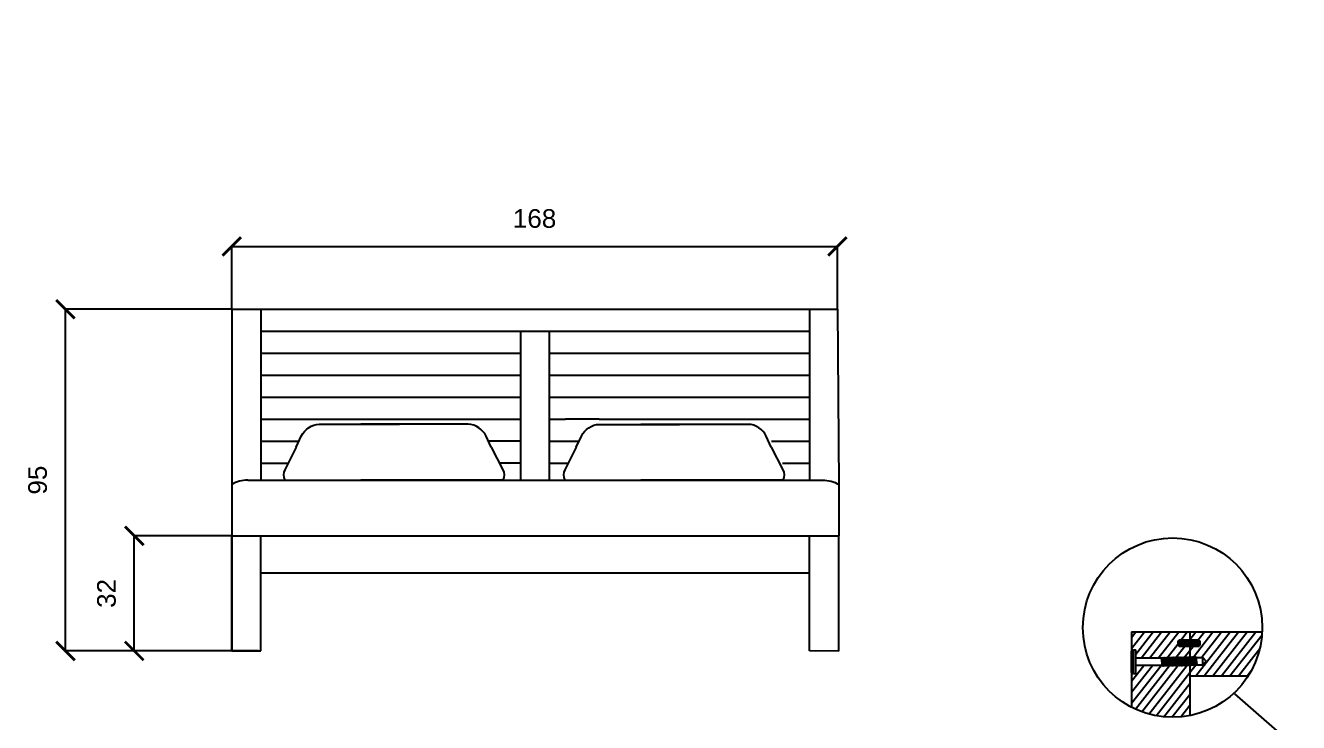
# Model space of a CAD drawing. Header units: centimetres. Extents: x -263 to 1048, y -279 to 536.
# Drawn here: x 280.8 to 634.7, y 28.8 to 222.6 of the extents above; entities that cross this region are included whole.
import ezdxf

# ---------------------------------------------------------------- set-up
doc = ezdxf.new("R2010")
doc.units = ezdxf.units.CM
doc.header["$MEASUREMENT"] = 0
for name, color, linetype in [('Chiodi', 1, 'Continuous'), ('quote', 4, 'Continuous'), ('struttura', 7, 'Continuous')]:
    doc.layers.add(name, color=color, linetype=linetype)
doc.styles.get("Standard").update_dxf_attribs({"font": 'Arial.ttf'})
doc.dimstyles.get("Standard").update_dxf_attribs({"dimtxt": 5.18, "dimasz": 5.18, "dimexe": 0.18, "dimexo": 0.0625, "dimgap": 5.09, "dimtad": 1, "dimdec": 0, "dimzin": 0, "dimdsep": 46, "dimtxsty": 'Standard', "dimblk": 'ARCHTICK', "dimblk1": 'ARCHTICK', "dimblk2": 'ARCHTICK', "dimcen": 0.09, "dimadec": 0, "dimazin": 0, "dimtfac": 1, "dimtdec": 0, "dimtofl": 0, "dimtmove": 0, "dimatfit": 3, "dimfxl": 1, "dimtolj": 1, "dimtzin": 0, "dimarcsym": 0})

# ---------------------------------------------------------------- blocks, each defined once
blk = doc.blocks.new('_ArchTick')
at = {"color": 0, "linetype": 'ByBlock', "const_width": 0.15}
blk.add_lwpolyline([(-0.5, -0.5), (0.5, 0.5)], dxfattribs=at)
blk = doc.blocks.new('*D15')
at = {"layer": 'Defpoints', "color": 0, "transparency": 16777216}
for p in [(311.06, 80.74), (338.13, 80.74), (338.13, 48.74)]:
    blk.add_point(p, dxfattribs=at)
at = {"layer": 'quote', "color": 0, "lineweight": -2, "transparency": 16777216}
for p, q in [((338.07, 80.74), (310.88, 80.74)), ((311.06, 48.74), (311.06, 80.74)), ((338.07, 48.74), (310.88, 48.74))]:
    blk.add_line(p, q, dxfattribs=at)
at = {"layer": 'quote', "color": 0, "lineweight": -2, "transparency": 16777216, "xscale": 5.18, "yscale": 5.18, "zscale": 5.18}
for p, rotation in [((311.06, 80.74), 90), ((311.06, 48.74), 270)]:
    blk.add_blockref('_ArchTick', p, dxfattribs=dict(at, rotation=rotation))
at = {"layer": 'quote', "color": 0, "transparency": 16777216, "insert": (303.35, 64.74), "char_height": 5.18, "attachment_point": 5, "rotation": 90}
blk.add_mtext('\\A1;32', dxfattribs=at)
blk = doc.blocks.new('*D16')
at = {"layer": 'Defpoints', "color": 0, "transparency": 16777216}
for p in [(291.92, 143.74), (338.13, 143.74), (338.13, 48.74)]:
    blk.add_point(p, dxfattribs=at)
at = {"layer": 'quote', "color": 0, "lineweight": -2, "transparency": 16777216}
for p, q in [((338.07, 143.74), (291.74, 143.74)), ((291.92, 48.74), (291.92, 143.74)), ((338.07, 48.74), (291.74, 48.74))]:
    blk.add_line(p, q, dxfattribs=at)
at = {"layer": 'quote', "color": 0, "lineweight": -2, "transparency": 16777216, "xscale": 5.18, "yscale": 5.18, "zscale": 5.18}
for p, rotation in [((291.92, 143.74), 90), ((291.92, 48.74), 270)]:
    blk.add_blockref('_ArchTick', p, dxfattribs=dict(at, rotation=rotation))
at = {"layer": 'quote', "color": 0, "transparency": 16777216, "insert": (284.2, 96.24), "char_height": 5.18, "attachment_point": 5, "rotation": 90}
blk.add_mtext('\\A1;95', dxfattribs=at)
blk = doc.blocks.new('*D20')
at = {"layer": 'Defpoints', "color": 0, "transparency": 16777216}
for p in [(506.5, 161.22), (338.13, 143.74), (506.5, 143.74)]:
    blk.add_point(p, dxfattribs=at)
at = {"layer": 'quote', "color": 0, "lineweight": -2, "transparency": 16777216}
for p, q in [((338.13, 143.8), (338.13, 161.4)), ((338.13, 161.22), (506.5, 161.22)), ((506.5, 143.8), (506.5, 161.4))]:
    blk.add_line(p, q, dxfattribs=at)
at = {"layer": 'quote', "color": 0, "lineweight": -2, "transparency": 16777216, "xscale": 5.18, "yscale": 5.18, "zscale": 5.18, "rotation": 180}
blk.add_blockref('_ArchTick', (338.13, 161.22), dxfattribs=at)
at = {"layer": 'quote', "color": 0, "lineweight": -2, "transparency": 16777216, "xscale": 5.18, "yscale": 5.18, "zscale": 5.18}
blk.add_blockref('_ArchTick', (506.5, 161.22), dxfattribs=at)
at = {"layer": 'quote', "color": 0, "transparency": 16777216, "insert": (422.32, 168.94), "char_height": 5.18, "attachment_point": 5}
blk.add_mtext('\\A1;168', dxfattribs=at)

msp = doc.modelspace()

# ---------------------------------------------------------------- hatches: boundary and pattern name
h = msp.add_hatch()
h.set_pattern_fill('ANSI31', color=256, scale=15, angle=7)
h.paths.add_polyline_path([(601.13, 50.34), (601.13, 51.47), (601.49, 51.71), (604.48, 51.71), (604.48, 54.05), (588.27, 54.05), (588.27, 48.72), (588.8, 49.1), (589.42, 49.1), (589.42, 46.73), (596.61, 46.73, -0.38635), (597.03, 46.75, -0.399895), (597.46, 46.77, -0.373421), (597.87, 46.78, -0.521011), (598.28, 46.75, -0.38577), (598.7, 46.78, -0.399895), (599.13, 46.8, -0.373354), (599.53, 46.81, -0.404719), (599.97, 46.83, -0.361918), (600.36, 46.83, -0.399895), (600.79, 46.85, -0.373354), (601.2, 46.87, -0.408153), (601.64, 46.88), (601.65, 46.81, -0.372902), (602.05, 46.82, -0.399895), (602.48, 46.84, -0.373354), (602.89, 46.85, -0.388309), (603.31, 46.88, -0.454283), (603.72, 46.87, -0.38577), (604.13, 46.89, -0.311142), (604.48, 46.96), (604.48, 50.11), (601.49, 50.11)])
h = msp.add_hatch()
h.set_pattern_fill('ANSI31', color=256, scale=15, angle=7)
h.paths.add_polyline_path([(624.59, 54.05), (604.48, 54.05), (604.48, 51.71), (606.96, 51.71), (607.33, 51.47), (607.33, 50.34), (606.96, 50.11), (604.48, 50.11), (604.48, 46.96, -0.078932), (604.56, 46.91, -0.373354), (604.97, 46.93, -0.424236), (605.42, 46.93, -0.346547), (605.8, 46.92, -0.412961), (606.24, 46.93), (608.06, 46.93), (609.04, 45.92), (608.06, 44.91), (606.5, 44.91), (606.49, 44.95, -0.42921), (606.07, 44.91, -0.455072), (605.62, 44.91, -0.375759), (605.23, 44.92, -0.430376), (604.81, 44.9, -0.311216), (604.48, 44.83), (604.48, 41.82), (620.7, 41.82, 0.130951)])
h = msp.add_hatch()
h.set_pattern_fill('ANSI31', color=256, scale=15, angle=7)
h.paths.add_polyline_path([(604.48, 44.83, -0.081794), (604.4, 44.88, -0.43902), (603.96, 44.87, -0.45849), (603.58, 44.88, -0.433302), (603.15, 44.84, -0.430376), (602.73, 44.83, -0.403275), (602.32, 44.81, -0.455072), (601.87, 44.81, -0.379606), (601.48, 44.82), (601.48, 44.87, -0.446169), (601.04, 44.84, -0.403275), (600.63, 44.82, -0.434924), (600.2, 44.81, -0.391239), (599.8, 44.8, -0.430376), (599.37, 44.78, -0.403275), (598.96, 44.77, -0.455072), (598.52, 44.77, -0.375759), (598.13, 44.77, -0.430376), (597.71, 44.75, -0.403275), (597.3, 44.74, -0.400391), (596.89, 44.7, -0.238896), (596.61, 44.73), (589.42, 44.73), (589.42, 42.38), (588.8, 42.38), (588.27, 42.78), (588.27, 33.07, 0.168914), (604.48, 30.77)])
at = {"layer": 'struttura'}
h = msp.add_hatch(dxfattribs=at)
h.set_pattern_fill('ANSI31', color=256, scale=7)
h.paths.add_polyline_path([(629.16, 172.48), (629.4, 172.48), (629.58, 172.88), (629.34, 172.88)], flags=0)
edge = h.paths.add_edge_path(flags=0)
edge.add_arc((627.98, 172.54), 0.0555, 180, 264.3511)
edge.add_line((627.97, 172.48), (628.41, 172.48))
edge.add_line((628.41, 172.48), (628.58, 172.88))
edge.add_line((628.58, 172.88), (627.97, 172.88))
edge.add_arc((627.97, 172.83), 0.0499, 89.9411, 180.0586)
edge.add_line((627.92, 172.83), (627.92, 172.54))
edge = h.paths.add_edge_path()
edge.add_line((627.49, 222.58), (627.49, 222.29))
edge.add_arc((627.55, 222.29), 0.0555, 180, 264.3511)
edge.add_line((627.54, 222.23), (627.98, 222.23))
edge.add_line((627.98, 222.23), (628.15, 222.63))
edge.add_line((628.15, 222.63), (627.54, 222.63))
edge.add_arc((627.54, 222.58), 0.0499, 89.9411, 180.0586)

# ---------------------------------------------------------------- linework, layer by layer
msp.add_line((634.69, 21.37), (616.97, 36.79))
msp.add_circle((599.69, 55.23), 24.93)
at = {"layer": 'Chiodi'}
for p, q in [((601.49, 51.71), (601.13, 51.47)), ((601.13, 51.47), (601.13, 50.34)), ((601.13, 50.34), (601.49, 50.11)), ((606.96, 51.71), (601.49, 51.71)), ((601.49, 50.11), (601.49, 51.71)), ((601.49, 50.11), (606.96, 50.11)), ((601.73, 51.47), (606.69, 51.47)), ((601.73, 51.19), (606.69, 51.19)), ((601.74, 50.9), (606.69, 50.9)), ((601.74, 50.63), (606.7, 50.63)), ((601.74, 50.35), (606.7, 50.35)), ((607.33, 51.47), (606.96, 51.71)), ((606.96, 50.11), (606.96, 51.71)), ((606.96, 50.11), (607.33, 50.34)), ((607.33, 50.34), (607.33, 51.47))]:
    msp.add_line(p, q, dxfattribs=at)
at = {"layer": 'Chiodi', "color": 2}
for p, q in [((588.25, 48.71), (588.8, 49.1)), ((588.25, 42.79), (588.25, 48.71)), ((588.8, 42.38), (588.8, 49.1)), ((588.8, 49.1), (589.42, 49.1)), ((589.42, 46.73), (589.42, 49.1)), ((596.61, 46.73), (589.42, 46.73)), ((589.42, 44.73), (589.42, 46.73)), ((596.89, 44.7), (596.61, 46.73)), ((597.31, 44.73), (597.03, 46.75)), ((597.31, 44.75), (597.03, 46.75)), ((597.72, 44.78), (597.45, 46.78)), ((597.73, 44.74), (597.45, 46.76)), ((598.15, 44.76), (597.87, 46.78)), ((598.14, 44.78), (597.87, 46.78)), ((598.56, 44.73), (598.28, 46.75)), ((598.98, 44.76), (598.7, 46.78)), ((598.97, 44.78), (598.7, 46.78)), ((599.39, 44.81), (599.12, 46.8)), ((599.4, 44.76), (599.12, 46.79)), ((599.81, 44.79), (599.54, 46.81)), ((599.81, 44.81), (599.54, 46.81)), ((600.23, 44.84), (599.95, 46.84)), ((600.23, 44.78), (599.95, 46.81)), ((600.64, 44.81), (600.37, 46.83)), ((600.64, 44.83), (600.37, 46.83)), ((601.06, 44.86), (600.78, 46.86)), ((601.06, 44.82), (600.78, 46.84)), ((601.48, 44.84), (601.2, 46.87)), ((601.48, 44.87), (601.2, 46.86)), ((601.91, 44.85), (601.64, 46.85)), ((601.91, 44.77), (601.64, 46.8)), ((602.33, 44.8), (602.05, 46.82)), ((602.33, 44.82), (602.05, 46.82)), ((602.75, 44.85), (602.47, 46.85)), ((602.75, 44.81), (602.47, 46.83)), ((603.17, 44.83), (602.89, 46.86)), ((603.16, 44.86), (602.89, 46.85)), ((603.58, 44.88), (603.31, 46.88)), ((603.99, 44.85), (603.72, 46.87)), ((604.41, 44.87), (604.13, 46.9)), ((604.41, 44.9), (604.13, 46.89)), ((604.83, 44.92), (604.55, 46.92)), ((604.83, 44.88), (604.55, 46.9)), ((605.25, 44.9), (604.97, 46.93)), ((605.24, 44.93), (604.97, 46.93)), ((605.66, 44.87), (605.38, 46.9)), ((605.66, 44.95), (605.39, 46.95)), ((606.08, 44.9), (605.8, 46.92)), ((606.08, 44.92), (605.8, 46.92)), ((606.49, 44.95), (606.22, 46.95)), ((606.5, 44.91), (606.22, 46.93)), ((606.22, 46.93), (608.06, 46.93)), ((608.06, 44.91), (608.06, 46.93)), ((609.04, 45.92), (608.06, 46.93)), ((588.8, 42.38), (588.25, 42.79)), ((589.42, 42.38), (589.42, 44.76)), ((596.61, 44.73), (589.42, 44.73)), ((606.5, 44.91), (608.06, 44.91)), ((608.06, 44.91), (609.04, 45.92)), ((589.42, 42.38), (588.8, 42.38))]:
    msp.add_line(p, q, dxfattribs=at)
for centre, radius, start, end in [((596.84, 46.51), 0.311, 50.9942, 135.7306), ((597.25, 46.53), 0.311, 50.9942, 135.7306), ((597.67, 46.54), 0.311, 50.9942, 135.7306), ((598.06, 46.62), 0.254, 30.9257, 140.8227), ((598.5, 46.54), 0.311, 50.9942, 135.7306), ((598.92, 46.56), 0.311, 50.9942, 135.7306), ((599.34, 46.57), 0.311, 50.9942, 135.7306), ((599.76, 46.6), 0.311, 50.9942, 135.7306), ((600.17, 46.59), 0.311, 50.9942, 135.7306), ((600.59, 46.62), 0.311, 50.9942, 135.7306), ((601.01, 46.62), 0.311, 50.9942, 135.7306), ((601.42, 46.65), 0.311, 50.9942, 135.7306), ((601.86, 46.58), 0.311, 50.9942, 135.7306), ((602.28, 46.61), 0.311, 50.9942, 135.7306), ((602.69, 46.61), 0.311, 50.9942, 135.7306), ((603.11, 46.64), 0.311, 50.9942, 135.7306), ((603.51, 46.7), 0.272, 39.6958, 137.4217), ((603.94, 46.65), 0.311, 50.9942, 135.7306), ((604.36, 46.68), 0.311, 50.9942, 135.7306), ((604.77, 46.68), 0.311, 50.9942, 135.7306), ((605.19, 46.71), 0.311, 50.9942, 135.7306), ((605.61, 46.68), 0.311, 50.9942, 135.7306), ((606.02, 46.71), 0.311, 50.9942, 135.7306), ((596.78, 44.99), 0.309, 237.3587, 291.1023), ((597.08, 44.93), 0.294, 231.5831, 321.9581), ((597.49, 44.96), 0.294, 231.5831, 321.9581), ((597.91, 44.97), 0.294, 231.5831, 321.9581), ((598.33, 44.99), 0.294, 231.5831, 318.8699), ((598.74, 44.96), 0.294, 231.5831, 321.9581), ((599.16, 44.99), 0.294, 231.5831, 321.9581), ((599.58, 44.99), 0.294, 231.5831, 321.9581), ((600, 45.02), 0.294, 231.5831, 321.9581), ((600.41, 45.01), 0.294, 231.5831, 321.9581), ((600.83, 45.04), 0.294, 231.5831, 321.9581), ((601.24, 45.05), 0.294, 231.5831, 321.9581), ((601.68, 45.03), 0.294, 231.5831, 321.9581), ((602.1, 45), 0.294, 231.5831, 321.9581), ((602.51, 45.03), 0.294, 231.5831, 321.9581), ((602.93, 45.04), 0.294, 231.5831, 321.9581), ((603.35, 45.06), 0.294, 231.5831, 321.9581), ((603.78, 45.04), 0.253, 219.324, 325.6636), ((604.18, 45.08), 0.294, 231.5831, 321.9581), ((604.59, 45.1), 0.294, 231.5831, 321.9581), ((605.01, 45.11), 0.294, 231.5831, 321.9581), ((605.43, 45.14), 0.294, 231.5831, 321.9581), ((605.84, 45.1), 0.294, 231.5831, 321.9581), ((606.26, 45.13), 0.294, 231.5831, 321.9581)]:
    msp.add_arc(centre, radius, start, end, dxfattribs=at)
at = {"layer": 'struttura'}
for p, q in [((338.13, 143.74), (338.13, 48.74)), ((338.13, 143.74), (352.84, 143.74)), ((346.24, 143.74), (346.24, 96.24)), ((352.84, 143.74), (423.91, 143.74)), ((423.91, 143.74), (438.62, 143.74)), ((438.62, 143.74), (498.78, 143.74)), ((498.78, 143.74), (506.5, 143.8)), ((498.78, 143.74), (498.78, 96.24)), ((506.5, 143.74), (506.9, 95.06)), ((506.5, 143.74), (506.5, 142.69)), ((346.24, 137.62), (430.9, 137.62)), ((418.51, 96.24), (418.51, 137.62)), ((426.51, 96.24), (426.51, 137.62)), ((430.9, 137.62), (440.28, 137.62)), ((440.28, 137.62), (498.78, 137.62)), ((346.24, 131.5), (418.51, 131.5)), ((426.51, 131.5), (430.9, 131.5)), ((430.9, 131.5), (440.28, 131.5)), ((440.28, 131.5), (498.78, 131.5)), ((346.24, 125.39), (418.51, 125.39)), ((426.51, 125.39), (430.9, 125.39)), ((430.9, 125.39), (440.28, 125.39)), ((440.28, 125.39), (498.78, 125.39)), ((346.24, 119.27), (418.51, 119.27)), ((426.51, 119.27), (430.9, 119.27)), ((430.9, 119.27), (440.28, 119.27)), ((440.28, 119.27), (498.78, 119.27)), ((346.24, 113.15), (418.51, 113.15)), ((426.51, 113.15), (430.9, 113.15)), ((440.28, 113.15), (430.9, 113.15)), ((440.28, 113.15), (498.78, 113.15)), ((346.24, 107.03), (356.82, 107.03)), ((418.51, 107.03), (409.53, 107.03)), ((426.51, 107.03), (430.9, 107.03)), ((430.9, 107.03), (434.68, 107.03)), ((488.14, 107.03), (498.78, 107.03)), ((346.24, 100.92), (353.77, 100.92)), ((418.51, 100.92), (412.59, 100.92)), ((426.51, 100.92), (430.9, 100.92)), ((430.9, 100.92), (431.63, 100.92)), ((491.2, 100.92), (498.78, 100.92)), ((342.59, 96.24), (434.56, 96.24)), ((352.84, 96.27), (352.84, 96.24)), ((423.91, 96.24), (423.91, 96.24)), ((440.28, 96.24), (502.45, 96.24)), ((491.79, 96.24), (491.79, 96.24)), ((338.13, 48.74), (338.13, 80.74)), ((338.13, 80.74), (439.02, 80.74)), ((346.24, 48.74), (346.24, 80.74)), ((439.02, 80.74), (440.28, 80.74)), ((440.28, 80.74), (506.9, 80.74)), ((498.78, 48.74), (498.78, 80.69)), ((506.9, 48.69), (506.9, 80.74)), ((346.24, 70.51), (430.56, 70.51)), ((430.56, 70.51), (440.28, 70.51)), ((440.28, 70.51), (498.44, 70.51)), ((588.27, 54.05), (588.27, 33.07)), ((588.27, 54.05), (604.48, 54.05)), ((604.48, 54.05), (604.48, 30.77)), ((604.48, 54.05), (624.59, 54.05)), ((604.48, 54.05), (604.48, 41.82)), ((345.62, 48.74), (338.13, 48.74)), ((338.13, 48.74), (346.24, 48.74)), ((506.9, 48.69), (498.78, 48.74)), ((604.48, 41.82), (620.7, 41.82))]:
    msp.add_line(p, q, dxfattribs=at)
for points in [[(356.06, 105.4), (357.49, 108.46, -0.283717), (362.48, 111.75), (384.76, 111.75)], [(410.27, 105.4), (408.84, 108.46, 0.283717), (403.85, 111.75), (374.01, 111.75)], [(433.92, 105.39), (435.35, 108.46, -0.283717), (440.34, 111.74), (462.62, 111.74)], [(488.13, 105.39), (486.7, 108.46, 0.283717), (481.7, 111.74), (451.87, 111.74)], [(356.06, 105.4), (352.86, 99.13, 0.240895), (352.86, 96.24), (384.76, 96.24)], [(410.27, 105.4), (413.48, 99.13, -0.240895), (413.48, 96.24), (374.01, 96.24)], [(433.92, 105.39), (430.71, 99.13, 0.240895), (430.71, 96.23), (462.62, 96.23)], [(488.13, 105.39), (491.33, 99.13, -0.240895), (491.33, 96.23), (451.87, 96.23)], [(342.59, 96.24, 0.12952), (338.13, 95.06), (338.13, 80.74)], [(502.45, 96.24, -0.12952), (506.9, 95.06), (506.9, 80.74)]]:
    msp.add_lwpolyline(points, format="xyb", dxfattribs=at)

# ---------------------------------------------------------------- dimensions: what is measured, and where the dimension line sits
at = {"layer": 'quote'}
dim = msp.add_linear_dim(base=(506.5, 161.22), p1=(338.13, 143.74), p2=(506.5, 143.74), dimstyle='Standard', dxfattribs=at)
dim.commit()
dim.dimension.update_dxf_attribs({"geometry": '*D20', "text_midpoint": (422.32, 168.94)})
for base, p2, picture, middle in [((291.92, 143.74), (338.13, 143.74), '*D16', (284.2, 96.24)), ((311.06, 80.74), (338.13, 80.74), '*D15', (303.35, 64.74))]:
    dim = msp.add_linear_dim(base=base, p1=(338.13, 48.74), p2=p2, angle=90, dimstyle='Standard', dxfattribs=at)
    dim.commit()
    dim.dimension.update_dxf_attribs({"geometry": picture, "text_midpoint": middle})

doc.saveas('drawing.dxf')
